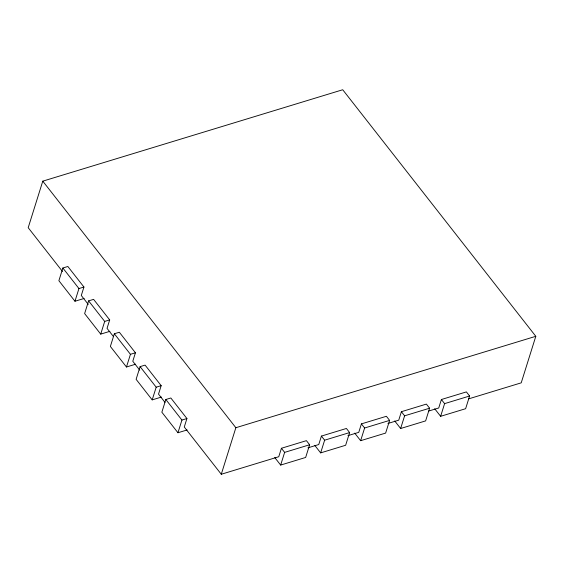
<?xml version="1.0" encoding="UTF-8"?>
<svg xmlns="http://www.w3.org/2000/svg" width="564" height="564" viewBox="0 0 564 564"><rect width="100%" height="100%" fill="white"/><g stroke="black" fill="none" stroke-linecap="round" stroke-linejoin="round"><path stroke-width="0.85" d="M468.726 398.84L521.221 382.843L535.8 336.306L342.722 89.746L42.779 181.157L28.2 227.694L62.526 271.524M88.266 304.398L81.294 295.494L83.944 287.034L67.856 266.49L62.858 268.013L58.882 280.703L74.97 301.246L84.163 298.448M74.97 301.246L78.946 288.556L62.858 268.013M113.477 336.588L107.04 328.368L109.691 319.908L93.603 299.364L88.604 300.887L84.628 313.577L100.716 334.128L109.902 331.322M100.716 334.128L104.692 321.431L88.604 300.887M139.759 370.153L132.787 361.249L135.438 352.789L119.342 332.238L114.344 333.761L110.368 346.451L126.463 367.002L135.649 364.196M126.463 367.002L130.439 354.312L114.344 333.761M164.963 402.344L158.526 394.123L161.177 385.663L145.089 365.112L140.091 366.635L136.114 379.325L152.202 399.876L161.396 397.077M152.202 399.876L156.179 387.186L140.091 366.635M274.746 457.517L280.661 465.074L305.653 457.453L309.629 444.763L306.414 440.653L281.415 448.274L278.764 456.734L221.278 474.254L184.273 426.997L186.924 418.537L170.836 397.987L165.837 399.509L161.854 412.206L177.949 432.75L187.135 429.951M177.949 432.75L181.925 420.06L165.837 399.509M221.278 474.254L235.858 427.724L42.779 181.157M280.661 465.074L284.637 452.384L281.415 448.274M314.733 445.327L320.648 452.885L345.647 445.264L349.624 432.574L346.402 428.464L321.409 436.085L318.759 444.545L307.93 447.844M320.648 452.885L324.631 440.195L321.409 436.085M354.728 433.145L360.643 440.695L385.635 433.081L389.618 420.391L386.396 416.281L361.404 423.895L358.753 432.355L347.917 435.655M360.643 440.695L364.619 428.005L361.404 423.895M394.722 420.955L400.637 428.506L425.63 420.892L429.606 408.202L426.391 404.092L401.392 411.706L398.741 420.166L387.912 423.472M400.637 428.506L404.614 415.816L401.392 411.706M434.71 408.766L440.625 416.317L465.624 408.703L469.601 396.013L466.379 391.902L441.386 399.516L438.736 407.976L428.739 411.029M440.625 416.317L444.601 403.627L441.386 399.516M78.946 288.556L83.944 287.034M104.692 321.431L109.691 319.908M130.439 354.312L135.438 352.789M156.179 387.186L161.177 385.663M181.925 420.06L186.924 418.537M235.858 427.724L535.8 336.306M284.637 452.384L309.629 444.763M324.631 440.195L349.624 432.574M364.619 428.005L389.618 420.391M404.614 415.816L429.606 408.202M444.601 403.627L469.601 396.013"/></g></svg>
